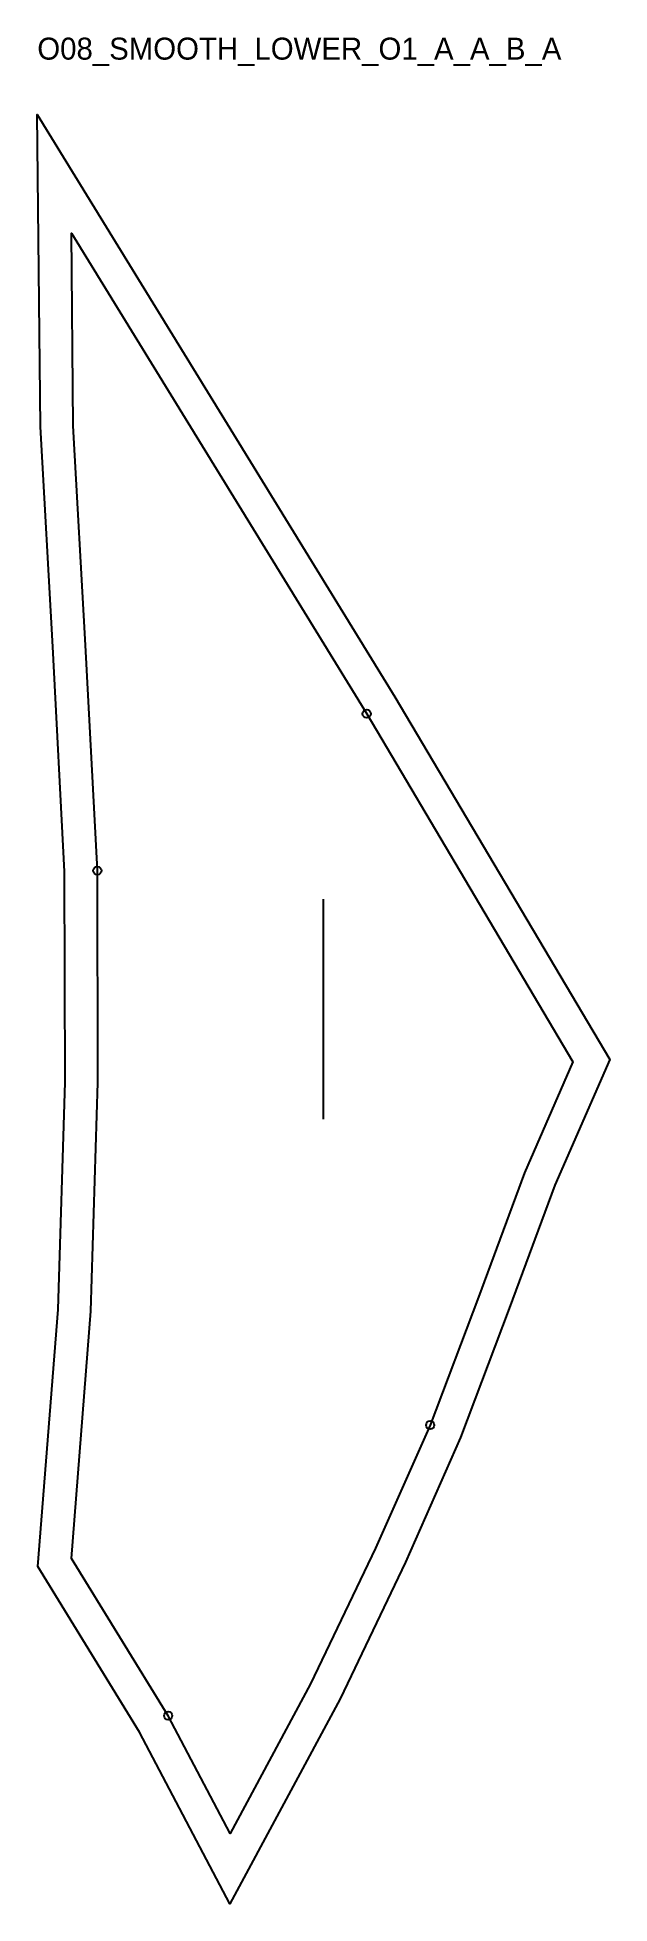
# Model space of a CAD drawing. Header units: millimetres. Extents: x -12 to 196, y -126 to 554.
import ezdxf

# ---------------------------------------------------------------- set-up
doc = ezdxf.new("R2010")
doc.units = ezdxf.units.MM
for name, color, linetype in [('CUT', 1, 'Continuous'), ('GRAIN', 3, 'Continuous'), ('ID', 7, 'Continuous'), ('NOTCH', 2, 'Continuous'), ('SEAM', 5, 'Continuous')]:
    doc.layers.add(name, color=color, linetype=linetype)

msp = doc.modelspace()

# ---------------------------------------------------------------- linework, layer by layer
at = {"layer": 'CUT'}
msp.add_lwpolyline([(-12.27, -2.96), (-4.86, 90.62), (-2.33, 173.4), (-2.53, 250.01), (-6.8, 331.75), (-11.31, 411.85), (-12.42, 525.46), (117.81, 313.62), (196.02, 181.54), (176.08, 135.82), (159.45, 90.96), (141.74, 43.99), (121.67, -1.32), (97.82, -51.03), (57.71, -125.62), (24.81, -63.15), (-12.27, -2.96)], close=True, dxfattribs=at)
at = {"layer": 'GRAIN'}
msp.add_line((91.8, 159.92), (91.8, 239.92), dxfattribs=at)
at = {"layer": 'NOTCH'}
for centre in [(107.54, 307.42), (9.47, 250.33), (130.64, 48.54), (35.24, -57.2)]:
    msp.add_circle(centre, 1.5, dxfattribs=at)
at = {"layer": 'SEAM'}
msp.add_lwpolyline([(0, 0), (7.13, 89.96), (9.67, 173.23), (9.47, 250.33), (5.18, 332.4), (0.68, 412.24), (0, 482.34), (107.54, 307.42), (182.57, 180.71), (164.94, 140.31), (148.21, 95.16), (130.64, 48.54), (110.78, 3.71), (87.12, -45.59), (57.82, -100.08), (35.24, -57.2)], close=True, dxfattribs=at)

# ---------------------------------------------------------------- texts
at = {"layer": 'ID'}
msp.add_text('O08_SMOOTH_LOWER_O1_A_A_B_A', height=8, dxfattribs=at).set_placement((-12.42, 545.46))

doc.saveas('drawing.dxf')
